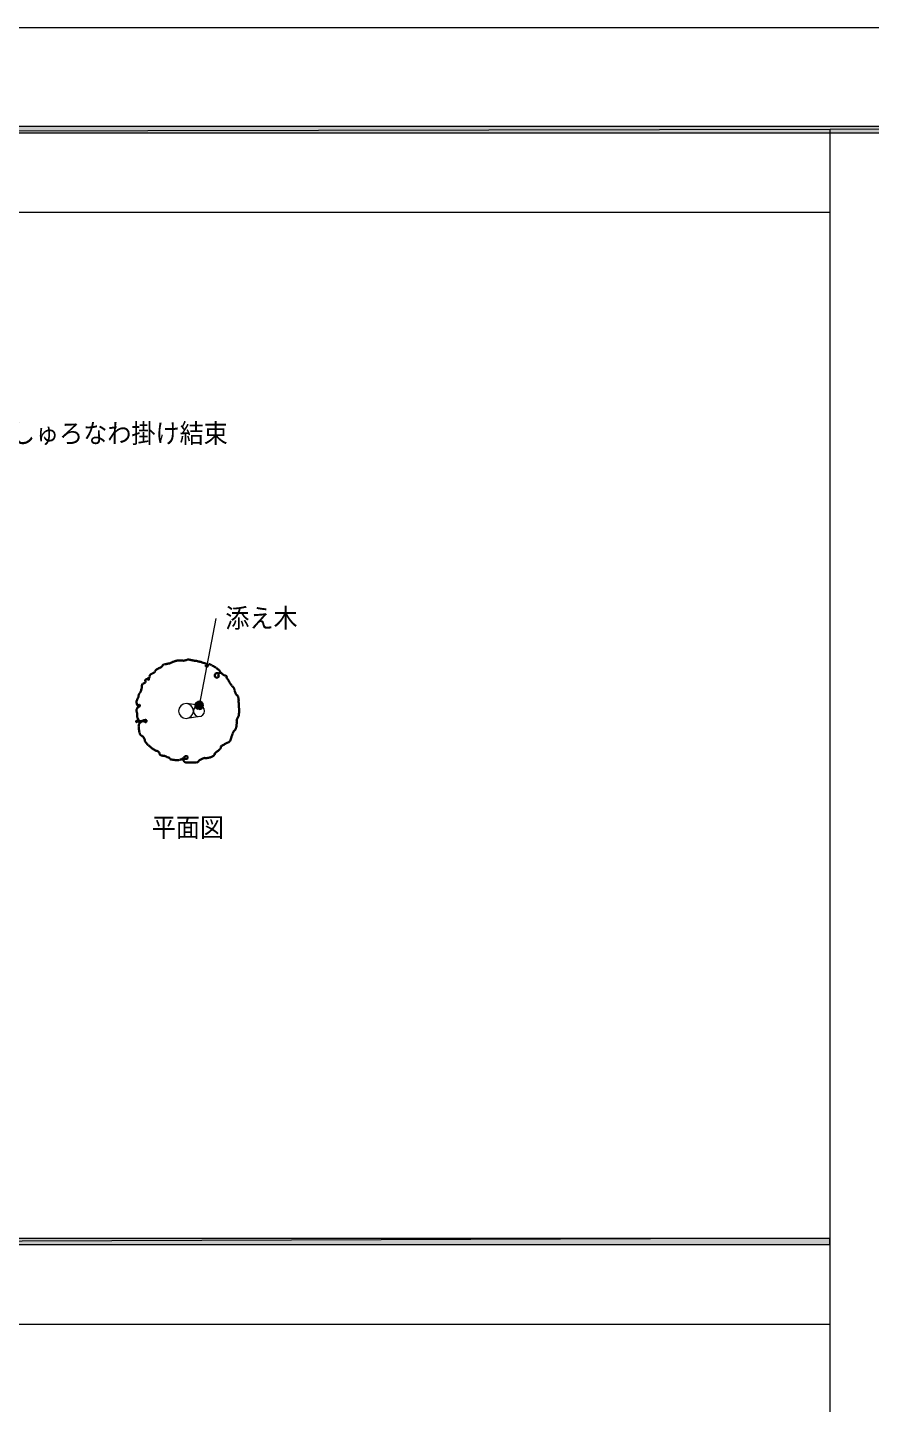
# Model space of a CAD drawing. Header units: millimetres. Extents: x 0 to 420, y 0 to 297.
# Drawn here: x 123.6 to 214.6, y 148.5 to 297 of the extents above; entities that cross this region are included whole.
import ezdxf
from ezdxf.enums import TextEntityAlignment as Align

# ---------------------------------------------------------------- set-up
doc = ezdxf.new("R2010")
doc.units = ezdxf.units.MM
doc.styles.add('kst32b', font='NotoSansJP-Variable.ttf')

msp = doc.modelspace()

# ---------------------------------------------------------------- hatches: boundary and pattern name
h = msp.add_hatch(color=7)
h.paths.add_polyline_path([(394.17, 285.62), (394.17, 286.32), (26.18, 285.62), (394.17, 285.62)])
h.paths.add_polyline_path([(394.17, 286.32), (26.18, 285.62), (26.18, 286.32), (394.17, 286.32)])
for points in [[(136.67, 226.8), (136.61, 226.78), (136.57, 226.74), (136.55, 226.67), (136.57, 226.61), (136.61, 226.57), (136.67, 226.55), (136.74, 226.57), (136.78, 226.61), (136.8, 226.67), (136.78, 226.74), (136.74, 226.78), (136.67, 226.8)], [(142.32, 224.24), (142.16, 224.28), (142.16, 223.82), (142.32, 224.24)]]:
    msp.add_hatch(color=7).paths.add_polyline_path(points)
h = msp.add_hatch(color=7)
h.paths.add_polyline_path([(142.16, 224.28), (141.99, 224.24), (142.16, 223.82), (142.16, 224.28)])
h.paths.add_polyline_path([(141.99, 224.24), (142.16, 223.82), (141.84, 224.13), (141.99, 224.24)])
h.paths.add_polyline_path([(142.16, 223.82), (141.84, 224.13), (141.73, 224.01), (142.16, 223.82)])
h = msp.add_hatch(color=7)
h.paths.add_polyline_path([(142.6, 223.82), (142.58, 224.01), (142.16, 223.82), (142.6, 223.82)])
h.paths.add_polyline_path([(142.58, 224.01), (142.16, 223.82), (142.47, 224.13), (142.58, 224.01)])
h.paths.add_polyline_path([(142.16, 223.82), (142.47, 224.13), (142.32, 224.24), (142.16, 223.82)])
h = msp.add_hatch(color=7)
h.paths.add_polyline_path([(141.73, 224.01), (141.71, 223.82), (142.16, 223.82), (141.73, 224.01)])
h.paths.add_polyline_path([(141.71, 223.82), (142.16, 223.82), (141.73, 223.65), (141.71, 223.82)])
h.paths.add_polyline_path([(142.16, 223.82), (141.73, 223.65), (141.84, 223.5), (142.16, 223.82)])
h = msp.add_hatch(color=7)
h.paths.add_polyline_path([(141.84, 223.5), (141.99, 223.41), (142.16, 223.82), (141.84, 223.5)])
h.paths.add_polyline_path([(141.99, 223.41), (142.16, 223.82), (142.16, 223.37), (141.99, 223.41)])
h.paths.add_polyline_path([(142.16, 223.82), (142.16, 223.37), (142.32, 223.41), (142.16, 223.82)])
h = msp.add_hatch(color=7)
h.paths.add_polyline_path([(142.32, 223.41), (142.47, 223.5), (142.16, 223.82), (142.32, 223.41)])
h.paths.add_polyline_path([(142.47, 223.5), (142.16, 223.82), (142.58, 223.65), (142.47, 223.5)])
h.paths.add_polyline_path([(142.16, 223.82), (142.58, 223.65), (142.6, 223.82), (142.16, 223.82)])
h = msp.add_hatch(color=7)
h.paths.add_polyline_path([(210.18, 165.63), (210.18, 166.33), (26.18, 165.63), (210.18, 165.63)])
h.paths.add_polyline_path([(210.18, 166.33), (26.18, 165.63), (26.18, 166.33), (210.18, 166.33)])

# ---------------------------------------------------------------- linework, layer by layer
at = {"lineweight": 13}
for points in [[(0.19, 0), (0.19, 296.97), (420.16, 296.97), (420.16, 0)], [(141.52, 223.21), (141.46, 223.52), (141.29, 223.77), (141.04, 223.94), (140.73, 224.01), (140.42, 223.94), (140.17, 223.77), (140, 223.52), (139.93, 223.21), (140, 222.9), (140.17, 222.65), (140.42, 222.48), (140.73, 222.42), (141.04, 222.48), (141.29, 222.65), (141.46, 222.9)], [(142.73, 223.21), (142.68, 223.45), (142.55, 223.64), (142.36, 223.77), (142.12, 223.82), (141.89, 223.77), (141.7, 223.64), (141.57, 223.45), (141.52, 223.21), (141.57, 222.98), (141.7, 222.79), (141.89, 222.66), (142.12, 222.61), (142.36, 222.66), (142.55, 222.79), (142.68, 222.98)]]:
    msp.add_lwpolyline(points, close=True, dxfattribs=at)
at = {"lineweight": 0}
for points in [[(394.17, 285.62), (394.17, 286.32), (26.18, 285.62)], [(394.17, 286.32), (26.18, 285.62), (26.18, 286.32)], [(136.67, 226.8), (136.61, 226.78), (136.57, 226.74), (136.55, 226.67), (136.57, 226.61), (136.61, 226.57), (136.67, 226.55), (136.74, 226.57), (136.78, 226.61), (136.8, 226.67), (136.78, 226.74), (136.74, 226.78)], [(141.99, 224.24), (142.16, 223.82), (141.84, 224.13)], [(142.16, 224.28), (141.99, 224.24), (142.16, 223.82)], [(142.32, 224.24), (142.16, 224.28), (142.16, 223.82)], [(142.16, 223.82), (142.47, 224.13), (142.32, 224.24)], [(141.73, 224.01), (141.71, 223.82), (142.16, 223.82)], [(141.71, 223.82), (142.16, 223.82), (141.73, 223.65)], [(142.16, 223.82), (141.84, 224.13), (141.73, 224.01)], [(142.16, 223.82), (141.73, 223.65), (141.84, 223.5)], [(141.84, 223.5), (141.99, 223.41), (142.16, 223.82)], [(141.99, 223.41), (142.16, 223.82), (142.16, 223.37)], [(142.58, 224.01), (142.16, 223.82), (142.47, 224.13)], [(142.6, 223.82), (142.58, 224.01), (142.16, 223.82)], [(142.16, 223.82), (142.16, 223.37), (142.32, 223.41)], [(142.32, 223.41), (142.47, 223.5), (142.16, 223.82)], [(142.47, 223.5), (142.16, 223.82), (142.58, 223.65)], [(142.16, 223.82), (142.58, 223.65), (142.6, 223.82)], [(210.18, 165.63), (210.18, 166.33), (26.18, 165.63)], [(210.18, 166.33), (26.18, 165.63), (26.18, 166.33)]]:
    msp.add_lwpolyline(points, close=True, dxfattribs=at)
at = {"lineweight": 13}
for points in [[(210.18, 285.98), (210.18, 46)], [(210.18, 276.99), (26.18, 276.99)], [(143.95, 233.19), (142.16, 223.82)], [(142.22, 223.8), (140.84, 224.01)], [(142.22, 222.61), (140.84, 222.42)], [(210.18, 156.99), (26.18, 156.99)]]:
    msp.add_lwpolyline(points, dxfattribs=at)
at = {"lineweight": 30}
for points in [[(139.94, 228.67), (139.86, 228.66), (139.78, 228.65), (139.7, 228.63), (139.62, 228.62)], [(140.62, 228.67), (140.67, 228.68), (140.72, 228.69), (140.77, 228.71), (140.81, 228.74)], [(140.95, 228.77), (140.91, 228.77), (140.88, 228.76), (140.85, 228.75), (140.82, 228.73)], [(141.14, 228.73), (141.1, 228.75), (141.05, 228.76), (141, 228.76), (140.95, 228.77)], [(141.15, 228.75), (141.21, 228.72), (141.28, 228.7), (141.35, 228.69), (141.42, 228.68)], [(141.42, 228.67), (141.49, 228.66), (141.57, 228.65), (141.65, 228.64), (141.73, 228.64)], [(136.93, 227.19), (136.88, 227.14), (136.84, 227.09), (136.81, 227.03), (136.8, 226.96)], [(137.09, 227.26), (137.04, 227.24), (137, 227.22), (136.96, 227.2), (136.92, 227.17)], [(137.1, 227.27), (137.14, 227.28), (137.17, 227.3), (137.21, 227.32), (137.24, 227.34)], [(137.25, 227.34), (137.3, 227.38), (137.34, 227.42), (137.38, 227.47), (137.42, 227.52)], [(137.56, 227.68), (137.52, 227.65), (137.48, 227.61), (137.44, 227.57), (137.41, 227.53)], [(137.74, 227.78), (137.69, 227.76), (137.64, 227.74), (137.6, 227.71), (137.55, 227.68)], [(137.74, 227.79), (137.8, 227.82), (137.86, 227.84), (137.91, 227.88), (137.97, 227.91)], [(137.97, 227.9), (138.03, 227.95), (138.09, 227.99), (138.14, 228.05), (138.18, 228.1)], [(138.34, 228.24), (138.3, 228.22), (138.25, 228.19), (138.21, 228.15), (138.18, 228.11)], [(138.59, 228.28), (138.53, 228.28), (138.47, 228.27), (138.42, 228.25), (138.36, 228.23)], [(138.59, 228.28), (138.66, 228.29), (138.74, 228.3), (138.81, 228.32), (138.89, 228.34)], [(138.87, 228.32), (138.95, 228.35), (139.03, 228.38), (139.1, 228.41), (139.18, 228.44)], [(139.42, 228.55), (139.36, 228.53), (139.3, 228.5), (139.25, 228.48), (139.19, 228.45)], [(139.63, 228.61), (139.57, 228.6), (139.52, 228.59), (139.47, 228.57), (139.42, 228.56)], [(140.28, 228.65), (140.2, 228.66), (140.11, 228.66), (140.03, 228.66), (139.94, 228.65)], [(140.28, 228.65), (140.36, 228.65), (140.45, 228.64), (140.54, 228.65), (140.62, 228.65)], [(141.91, 228.62), (141.87, 228.62), (141.83, 228.63), (141.79, 228.63), (141.74, 228.64)], [(141.95, 228.6), (141.94, 228.6), (141.93, 228.6), (141.92, 228.6), (141.9, 228.61)], [(142.33, 228.5), (142.23, 228.52), (142.14, 228.55), (142.04, 228.57), (141.95, 228.6)], [(142.84, 228.34), (142.72, 228.38), (142.59, 228.42), (142.46, 228.46), (142.32, 228.5)], [(142.97, 228.28), (142.94, 228.3), (142.91, 228.32), (142.88, 228.33), (142.85, 228.34)], [(142.94, 228.18), (142.92, 228.17), (142.9, 228.16), (142.88, 228.15), (142.87, 228.13), (142.86, 228.12), (142.85, 228.1), (142.85, 228.08), (142.86, 228.05)], [(142.86, 228.07), (142.88, 228.03), (142.91, 228.01), (142.94, 227.99), (142.98, 227.99), (143.02, 228), (143.05, 228.02), (143.08, 228.05), (143.09, 228.09)], [(142.93, 228.18), (142.95, 228.18), (142.96, 228.19), (142.97, 228.2), (142.98, 228.22), (142.98, 228.23), (142.98, 228.25), (142.97, 228.26), (142.96, 228.27)], [(143.34, 228.24), (143.3, 228.26), (143.26, 228.26), (143.22, 228.25), (143.18, 228.24), (143.14, 228.21), (143.11, 228.18), (143.1, 228.14), (143.09, 228.1)], [(143.49, 228.16), (143.45, 228.18), (143.41, 228.2), (143.37, 228.22), (143.32, 228.24)], [(143.65, 228.05), (143.62, 228.07), (143.58, 228.09), (143.54, 228.11), (143.51, 228.13)], [(143.79, 227.98), (143.76, 228.01), (143.72, 228.03), (143.68, 228.05), (143.64, 228.07)], [(144.02, 227.85), (143.97, 227.89), (143.91, 227.92), (143.86, 227.95), (143.8, 227.99)], [(144.18, 227.28), (144.13, 227.3), (144.08, 227.31), (144.03, 227.3), (143.98, 227.29), (143.93, 227.26), (143.89, 227.22), (143.87, 227.18), (143.85, 227.12)], [(144.21, 227.69), (144.16, 227.73), (144.12, 227.76), (144.07, 227.8), (144.01, 227.83)], [(144.18, 227.29), (144.23, 227.27), (144.29, 227.27), (144.34, 227.29), (144.38, 227.32), (144.41, 227.37), (144.42, 227.42), (144.41, 227.48), (144.39, 227.52)], [(144.38, 227.51), (144.34, 227.56), (144.3, 227.61), (144.26, 227.65), (144.21, 227.69)], [(144.56, 227.31), (144.49, 227.34), (144.43, 227.35), (144.36, 227.34), (144.3, 227.31), (144.25, 227.26), (144.22, 227.2), (144.21, 227.13), (144.22, 227.06)], [(144.66, 227.2), (144.64, 227.22), (144.61, 227.24), (144.58, 227.27), (144.55, 227.29)], [(144.65, 227.19), (144.67, 227.17), (144.7, 227.15), (144.72, 227.14), (144.75, 227.12)], [(135.93, 225.59), (135.94, 225.64), (135.95, 225.69), (135.95, 225.75), (135.95, 225.8)], [(135.98, 226.03), (135.97, 225.98), (135.96, 225.92), (135.95, 225.86), (135.95, 225.81)], [(136.14, 226.18), (136.08, 226.16), (136.03, 226.13), (135.99, 226.08), (135.96, 226.02)], [(136.15, 226.19), (136.22, 226.21), (136.27, 226.25), (136.31, 226.29), (136.34, 226.35)], [(136.33, 226.57), (136.32, 226.55), (136.31, 226.52), (136.32, 226.49), (136.32, 226.47)], [(136.35, 226.35), (136.35, 226.38), (136.36, 226.42), (136.35, 226.45), (136.34, 226.48)], [(136.47, 226.63), (136.44, 226.63), (136.4, 226.62), (136.37, 226.6), (136.35, 226.57)], [(136.48, 226.64), (136.52, 226.63), (136.57, 226.64), (136.62, 226.66), (136.66, 226.69)], [(136.66, 226.68), (136.72, 226.74), (136.76, 226.8), (136.79, 226.87), (136.8, 226.95)], [(143.86, 227.13), (143.85, 227.11), (143.85, 227.09), (143.85, 227.07), (143.85, 227.04)], [(143.85, 226.96), (143.87, 226.91), (143.9, 226.87), (143.94, 226.83), (143.99, 226.81), (144.05, 226.8), (144.1, 226.81), (144.15, 226.83), (144.19, 226.86), (144.23, 226.9), (144.25, 226.95), (144.25, 227.01), (144.24, 227.06)], [(143.85, 227.04), (143.85, 227.02), (143.85, 227), (143.85, 226.98), (143.86, 226.97)], [(144.75, 227.13), (144.81, 227.1), (144.86, 227.07), (144.91, 227.05), (144.97, 227.03)], [(145.08, 226.98), (145.05, 227), (145.03, 227.02), (145, 227.03), (144.97, 227.04)], [(145.12, 226.88), (145.12, 226.9), (145.11, 226.93), (145.1, 226.95), (145.09, 226.97)], [(145.1, 226.86), (145.1, 226.83), (145.1, 226.8), (145.11, 226.77), (145.12, 226.74)], [(145.14, 226.75), (145.16, 226.71), (145.19, 226.68), (145.22, 226.65), (145.24, 226.61)], [(145.35, 226.46), (145.32, 226.5), (145.3, 226.53), (145.27, 226.57), (145.24, 226.6)], [(145.44, 226.28), (145.42, 226.33), (145.39, 226.37), (145.36, 226.42), (145.34, 226.47)], [(145.44, 226.28), (145.46, 226.23), (145.49, 226.18), (145.52, 226.14), (145.55, 226.09)], [(145.55, 226.08), (145.6, 226.02), (145.64, 225.96), (145.69, 225.91), (145.75, 225.86)], [(145.87, 225.7), (145.85, 225.75), (145.82, 225.79), (145.79, 225.83), (145.75, 225.86)], [(145.92, 225.61), (145.91, 225.64), (145.9, 225.66), (145.89, 225.68), (145.88, 225.71)], [(135.42, 224.33), (135.4, 224.27), (135.39, 224.21), (135.38, 224.14), (135.38, 224.08)], [(135.53, 224.59), (135.5, 224.52), (135.47, 224.46), (135.45, 224.4), (135.43, 224.33)], [(135.54, 224.58), (135.56, 224.62), (135.58, 224.67), (135.59, 224.72), (135.61, 224.76)], [(135.59, 224.76), (135.6, 224.8), (135.61, 224.83), (135.61, 224.87), (135.62, 224.91)], [(135.67, 225.05), (135.66, 225.04), (135.65, 225.02), (135.64, 225), (135.63, 224.99)], [(135.66, 224.98), (135.65, 224.96), (135.65, 224.94), (135.64, 224.92), (135.64, 224.91)], [(135.68, 225.05), (135.69, 225.07), (135.71, 225.1), (135.73, 225.12), (135.74, 225.15)], [(135.75, 225.16), (135.77, 225.19), (135.78, 225.22), (135.8, 225.26), (135.81, 225.29)], [(135.82, 225.27), (135.85, 225.35), (135.88, 225.43), (135.9, 225.51), (135.93, 225.59)], [(145.98, 225.43), (145.97, 225.47), (145.95, 225.52), (145.93, 225.56), (145.92, 225.61)], [(146.02, 225.26), (146.01, 225.3), (145.99, 225.34), (145.98, 225.38), (145.97, 225.42)], [(146.03, 225.27), (146.04, 225.23), (146.05, 225.19), (146.07, 225.14), (146.08, 225.1)], [(146.1, 225.1), (146.12, 225.05), (146.15, 224.99), (146.19, 224.95), (146.24, 224.9)], [(146.36, 224.72), (146.34, 224.78), (146.31, 224.82), (146.28, 224.87), (146.24, 224.91)], [(146.4, 224.54), (146.39, 224.58), (146.38, 224.63), (146.37, 224.67), (146.36, 224.72)], [(146.41, 224.33), (146.41, 224.39), (146.4, 224.44), (146.4, 224.49), (146.39, 224.54)], [(146.39, 224.13), (146.39, 224.18), (146.39, 224.23), (146.39, 224.28), (146.39, 224.33)], [(135.39, 223.38), (135.39, 223.37), (135.38, 223.36), (135.38, 223.35), (135.38, 223.34)], [(135.38, 223.35), (135.38, 223.31), (135.39, 223.28), (135.39, 223.24), (135.4, 223.21)], [(135.42, 223.02), (135.42, 223.07), (135.41, 223.11), (135.4, 223.16), (135.39, 223.21)], [(135.4, 224.08), (135.41, 224.03), (135.41, 223.98), (135.42, 223.94), (135.44, 223.89)], [(135.45, 223.49), (135.44, 223.46), (135.42, 223.43), (135.41, 223.4), (135.4, 223.37)], [(135.43, 223.89), (135.45, 223.86), (135.47, 223.84), (135.49, 223.83), (135.52, 223.82), (135.54, 223.82), (135.57, 223.82), (135.6, 223.83), (135.62, 223.85)], [(135.62, 223.65), (135.56, 223.63), (135.51, 223.6), (135.47, 223.56), (135.44, 223.51)], [(135.44, 222.84), (135.44, 222.88), (135.45, 222.92), (135.44, 222.97), (135.44, 223.01)], [(135.45, 222.84), (135.45, 222.79), (135.45, 222.73), (135.45, 222.68), (135.45, 222.63)], [(135.76, 223.77), (135.76, 223.8), (135.75, 223.83), (135.73, 223.85), (135.71, 223.87), (135.68, 223.88), (135.66, 223.88), (135.63, 223.87), (135.6, 223.85)], [(135.62, 223.65), (135.67, 223.66), (135.72, 223.69), (135.75, 223.74), (135.76, 223.79)], [(146.29, 222.45), (146.33, 222.52), (146.37, 222.59), (146.39, 222.67), (146.41, 222.74)], [(146.41, 224.14), (146.41, 224.1), (146.41, 224.07), (146.41, 224.03), (146.41, 224)], [(146.41, 224), (146.42, 223.94), (146.42, 223.88), (146.43, 223.82), (146.44, 223.77)], [(146.41, 222.74), (146.42, 222.8), (146.43, 222.85), (146.44, 222.91), (146.45, 222.97)], [(146.45, 223.5), (146.44, 223.57), (146.44, 223.63), (146.43, 223.7), (146.42, 223.76)], [(146.44, 222.96), (146.44, 222.99), (146.45, 223.01), (146.45, 223.04), (146.45, 223.06)], [(146.45, 223.28), (146.45, 223.33), (146.45, 223.39), (146.45, 223.45), (146.45, 223.5)], [(146.45, 223.06), (146.45, 223.12), (146.45, 223.17), (146.45, 223.22), (146.45, 223.28)], [(135.45, 222.16), (135.43, 222.16), (135.4, 222.16), (135.38, 222.16), (135.36, 222.14), (135.35, 222.12), (135.34, 222.1), (135.34, 222.08), (135.35, 222.05), (135.36, 222.04), (135.38, 222.02), (135.41, 222.02), (135.43, 222.02)], [(135.44, 222.01), (135.46, 222.02), (135.49, 222.03), (135.51, 222.03), (135.54, 222.04)], [(135.45, 222.62), (135.45, 222.57), (135.47, 222.51), (135.5, 222.46), (135.54, 222.42)], [(135.45, 222.18), (135.48, 222.17), (135.5, 222.17), (135.52, 222.17), (135.54, 222.18), (135.56, 222.19), (135.58, 222.21), (135.59, 222.23), (135.59, 222.25)], [(135.59, 222.24), (135.59, 222.29), (135.58, 222.34), (135.56, 222.38), (135.53, 222.42)], [(135.64, 222.08), (135.61, 222.08), (135.58, 222.07), (135.55, 222.06), (135.53, 222.05)], [(135.64, 221.75), (135.63, 221.71), (135.62, 221.67), (135.62, 221.63), (135.61, 221.58)], [(135.61, 221.58), (135.62, 221.49), (135.62, 221.39), (135.63, 221.3), (135.64, 221.2)], [(135.74, 221.92), (135.71, 221.88), (135.68, 221.84), (135.66, 221.8), (135.64, 221.75)], [(136.12, 222.19), (136, 222.16), (135.88, 222.13), (135.77, 222.1), (135.65, 222.07)], [(135.96, 222.08), (135.9, 222.05), (135.84, 222.01), (135.79, 221.97), (135.74, 221.92)], [(136.3, 222.04), (136.22, 222.08), (136.14, 222.1), (136.05, 222.1), (135.97, 222.07)], [(136.34, 222.25), (136.29, 222.24), (136.23, 222.23), (136.17, 222.22), (136.11, 222.2)], [(136.3, 222.04), (136.33, 222.02), (136.37, 222.02), (136.41, 222.02), (136.44, 222.04), (136.47, 222.07), (136.48, 222.11), (136.48, 222.15), (136.47, 222.18), (136.45, 222.22), (136.42, 222.24), (136.38, 222.25), (136.34, 222.25)], [(145.95, 221.11), (145.99, 221.14), (146.03, 221.18), (146.06, 221.22), (146.08, 221.27)], [(146.08, 221.26), (146.1, 221.3), (146.12, 221.35), (146.13, 221.4), (146.14, 221.45)], [(146.15, 221.45), (146.16, 221.54), (146.18, 221.63), (146.19, 221.71), (146.19, 221.8)], [(146.28, 222.44), (146.24, 222.38), (146.22, 222.31), (146.2, 222.25), (146.18, 222.18)], [(146.2, 221.81), (146.2, 221.86), (146.2, 221.92), (146.2, 221.98), (146.19, 222.03)], [(146.2, 222.18), (146.2, 222.14), (146.2, 222.11), (146.2, 222.07), (146.2, 222.03)], [(135.65, 221.21), (135.66, 221.13), (135.68, 221.06), (135.69, 220.99), (135.71, 220.92)], [(135.7, 220.9), (135.71, 220.87), (135.73, 220.83), (135.74, 220.79), (135.75, 220.76)], [(135.76, 220.75), (135.79, 220.69), (135.83, 220.64), (135.88, 220.59), (135.94, 220.55)], [(136.17, 220.32), (136.13, 220.39), (136.07, 220.45), (136, 220.51), (135.93, 220.56)], [(136.29, 220.03), (136.27, 220.1), (136.25, 220.18), (136.21, 220.25), (136.18, 220.31)], [(136.28, 220.03), (136.3, 219.97), (136.32, 219.92), (136.35, 219.86), (136.38, 219.82)], [(136.39, 219.82), (136.44, 219.76), (136.49, 219.71), (136.53, 219.65), (136.58, 219.6)], [(145.16, 219.77), (145.11, 219.75), (145.06, 219.72), (145.01, 219.69), (144.96, 219.67)], [(145.18, 219.77), (145.21, 219.79), (145.24, 219.8), (145.27, 219.82), (145.3, 219.83)], [(145.3, 219.83), (145.34, 219.85), (145.38, 219.88), (145.41, 219.91), (145.44, 219.94)], [(145.44, 219.95), (145.48, 220), (145.51, 220.05), (145.53, 220.1), (145.56, 220.16)], [(145.55, 220.16), (145.57, 220.21), (145.59, 220.27), (145.61, 220.32), (145.63, 220.38)], [(145.71, 220.66), (145.69, 220.59), (145.67, 220.52), (145.65, 220.45), (145.63, 220.39)], [(145.78, 220.8), (145.76, 220.77), (145.75, 220.73), (145.74, 220.69), (145.72, 220.65)], [(145.81, 220.93), (145.8, 220.9), (145.79, 220.87), (145.77, 220.84), (145.76, 220.81)], [(145.95, 221.09), (145.91, 221.06), (145.87, 221.02), (145.84, 220.98), (145.82, 220.93)], [(136.57, 219.61), (136.63, 219.55), (136.69, 219.49), (136.74, 219.44), (136.81, 219.38)], [(136.82, 219.4), (136.87, 219.36), (136.91, 219.32), (136.96, 219.28), (137.01, 219.24)], [(137.01, 219.22), (137.07, 219.18), (137.13, 219.14), (137.19, 219.09), (137.24, 219.05)], [(137.25, 219.06), (137.31, 219.02), (137.37, 218.98), (137.44, 218.95), (137.51, 218.92)], [(137.77, 218.79), (137.71, 218.83), (137.64, 218.87), (137.58, 218.9), (137.51, 218.93)], [(137.88, 218.62), (137.86, 218.67), (137.84, 218.72), (137.81, 218.76), (137.77, 218.79)], [(137.86, 218.61), (137.87, 218.56), (137.9, 218.52), (137.93, 218.48), (137.97, 218.45)], [(137.97, 218.45), (138.01, 218.43), (138.06, 218.41), (138.1, 218.4), (138.15, 218.4)], [(138.46, 218.34), (138.39, 218.36), (138.31, 218.38), (138.24, 218.39), (138.16, 218.4)], [(138.93, 218.14), (138.82, 218.19), (138.7, 218.24), (138.58, 218.29), (138.46, 218.33)], [(140.69, 218.35), (140.63, 218.32), (140.58, 218.28), (140.53, 218.24), (140.48, 218.19)], [(140.69, 218.05), (140.74, 218.04), (140.79, 218.04), (140.84, 218.06), (140.87, 218.1), (140.9, 218.15), (140.91, 218.2), (140.9, 218.25), (140.87, 218.29), (140.84, 218.33), (140.79, 218.35), (140.74, 218.36), (140.69, 218.34)], [(143.23, 218.18), (143.32, 218.21), (143.4, 218.24), (143.49, 218.27), (143.57, 218.31)], [(143.58, 218.3), (143.63, 218.33), (143.68, 218.36), (143.72, 218.4), (143.76, 218.45)], [(143.77, 218.44), (143.79, 218.47), (143.81, 218.5), (143.82, 218.53), (143.82, 218.56)], [(143.86, 218.66), (143.84, 218.64), (143.83, 218.62), (143.81, 218.59), (143.81, 218.56)], [(144.02, 218.79), (143.98, 218.77), (143.94, 218.74), (143.9, 218.71), (143.86, 218.67)], [(144.03, 218.8), (144.09, 218.83), (144.14, 218.87), (144.19, 218.91), (144.24, 218.95)], [(144.24, 218.94), (144.27, 218.97), (144.3, 219.01), (144.33, 219.04), (144.36, 219.07)], [(144.36, 219.07), (144.38, 219.1), (144.4, 219.12), (144.42, 219.14), (144.44, 219.17)], [(144.45, 219.18), (144.48, 219.21), (144.5, 219.25), (144.5, 219.3), (144.5, 219.34)], [(144.54, 219.44), (144.52, 219.42), (144.5, 219.39), (144.49, 219.36), (144.48, 219.33)], [(144.65, 219.48), (144.63, 219.47), (144.61, 219.46), (144.59, 219.45), (144.57, 219.44)], [(144.96, 219.66), (144.87, 219.62), (144.79, 219.57), (144.71, 219.53), (144.63, 219.49)], [(138.98, 218.08), (138.97, 218.1), (138.95, 218.12), (138.94, 218.14), (138.92, 218.15)], [(138.99, 218.04), (139, 218.05), (139, 218.06), (139, 218.07), (139, 218.08)], [(138.99, 218.01), (139, 218.01), (139.01, 218.01), (139.02, 218), (139.03, 218)], [(139, 218.02), (139, 218.02)], [(139.03, 218), (139.07, 217.99), (139.12, 217.98), (139.16, 217.98), (139.21, 217.97)], [(139.2, 217.97), (139.29, 217.95), (139.37, 217.94), (139.45, 217.93), (139.54, 217.92)], [(139.52, 217.91), (139.53, 217.91), (139.54, 217.91), (139.55, 217.91), (139.56, 217.91)], [(139.89, 217.89), (139.64, 217.89), (139.57, 217.89)], [(139.88, 217.91), (139.91, 217.91), (139.94, 217.91), (139.96, 217.92), (139.99, 217.93)], [(140.01, 217.93), (140.07, 217.95), (140.14, 217.97), (140.21, 217.99), (140.27, 218.02)], [(140.26, 218.01), (140.32, 218.04), (140.38, 218.08), (140.43, 218.13), (140.47, 218.18)], [(140.68, 218.05), (140.64, 218.06), (140.59, 218.06), (140.55, 218.04), (140.51, 218.01), (140.48, 217.98), (140.47, 217.93), (140.46, 217.89), (140.47, 217.84)], [(140.46, 217.86), (140.48, 217.83), (140.5, 217.8), (140.51, 217.77), (140.54, 217.74)], [(140.55, 217.73), (140.57, 217.72), (140.59, 217.7), (140.61, 217.69), (140.64, 217.68)], [(140.63, 217.69), (140.68, 217.67), (140.73, 217.66), (140.77, 217.65), (140.82, 217.65)], [(140.81, 217.65), (140.87, 217.65), (140.93, 217.64), (140.99, 217.64), (141.05, 217.64)], [(141.05, 217.64), (141.1, 217.64), (141.15, 217.64), (141.21, 217.64), (141.26, 217.64)], [(141.26, 217.64), (141.3, 217.64), (141.34, 217.64), (141.38, 217.64), (141.43, 217.64)], [(141.43, 217.64), (141.5, 217.64), (141.58, 217.64), (141.65, 217.65), (141.73, 217.66)], [(141.73, 217.64), (141.77, 217.65), (141.82, 217.66), (141.86, 217.67), (141.9, 217.68)], [(141.9, 217.67), (141.95, 217.69), (141.99, 217.71), (142.03, 217.74), (142.07, 217.77)], [(142.32, 217.98), (142.25, 217.94), (142.18, 217.9), (142.12, 217.85), (142.06, 217.8)], [(142.63, 218.11), (142.55, 218.08), (142.47, 218.05), (142.39, 218.02), (142.32, 217.98)], [(142.75, 218.14), (142.72, 218.14), (142.69, 218.13), (142.66, 218.12), (142.64, 218.11)], [(142.85, 218.12), (142.82, 218.12), (142.8, 218.12), (142.77, 218.12), (142.75, 218.12)], [(142.85, 218.13), (142.88, 218.12), (142.9, 218.12), (142.93, 218.12), (142.96, 218.13)], [(142.96, 218.13), (142.98, 218.13), (143, 218.13), (143.01, 218.13), (143.03, 218.14)], [(143.03, 218.14), (143.08, 218.15), (143.13, 218.16), (143.18, 218.17), (143.22, 218.18)]]:
    msp.add_lwpolyline(points, dxfattribs=at)

# ---------------------------------------------------------------- texts
at = {"style": 'kst32b'}
for s, height, p, p2 in [('杉皮・しゅろなわ掛け結束', 2.0791, (114.05, 252.14), (145.23, 252.14)), ('添え木', 2.079, (144.97, 232.2), (152.77, 232.2)), ('平面図', 2.079, (137.03, 209.61), (144.83, 209.61))]:
    msp.add_text(s, height=height, dxfattribs=at).set_placement(p, p2, align=Align.FIT)

doc.saveas('drawing.dxf')
